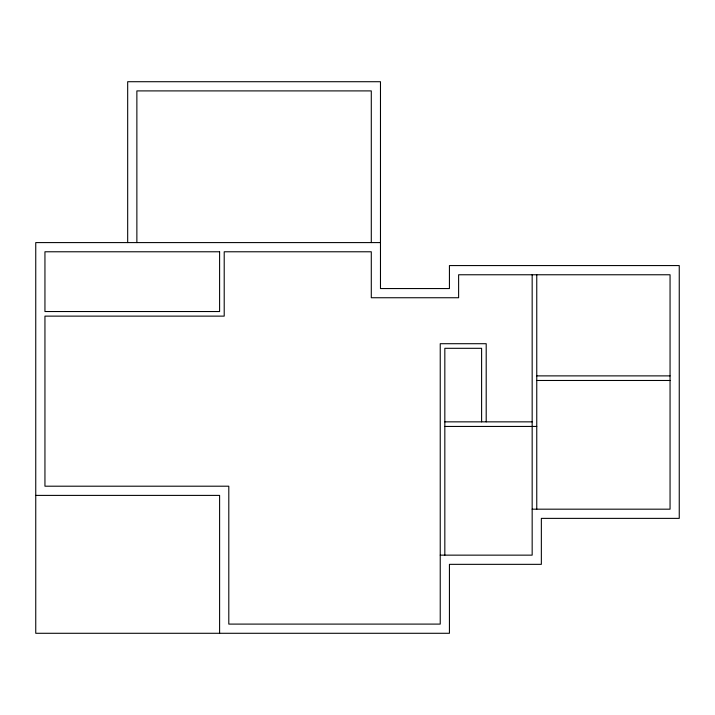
<?xml version="1.0" encoding="UTF-8"?>
<svg xmlns="http://www.w3.org/2000/svg" width="715" height="715" viewBox="0 0 715 715"><rect width="100%" height="100%" fill="white"/><g stroke="black" fill="none" stroke-linecap="round" stroke-linejoin="round"><path stroke-width="1.07" d="M380.478 242.591L35.75 242.591L35.75 633.284L449.431 633.284L449.431 564.341L541.353 564.341L541.353 518.375L679.25 518.375L679.25 265.569L449.431 265.569L449.431 288.556L380.478 288.556L380.478 81.716L127.681 81.716L127.681 242.591M536.759 375.884L670.053 375.884M536.759 380.478L670.053 380.478M444.828 421.85L532.166 421.85M444.828 426.444L536.759 426.444M35.75 495.397L219.603 495.397L219.603 633.284M532.166 509.178L670.053 509.178L670.053 274.766L458.619 274.766L458.619 297.744L371.291 297.744L371.291 251.778L224.206 251.778L224.206 316.128L44.947 316.128L44.947 486.2L228.8 486.2L228.8 624.097L440.234 624.097L440.234 343.709L486.2 343.709L486.2 421.85M440.234 555.144L532.166 555.144L532.166 274.766M536.759 274.766L536.759 509.178M481.606 421.85L481.606 348.303L444.828 348.303L444.828 555.144M371.291 242.591L371.291 90.903L136.869 90.903L136.869 242.591M219.603 251.778L44.947 251.778L44.947 311.534L219.603 311.534L219.603 251.778"/></g></svg>
